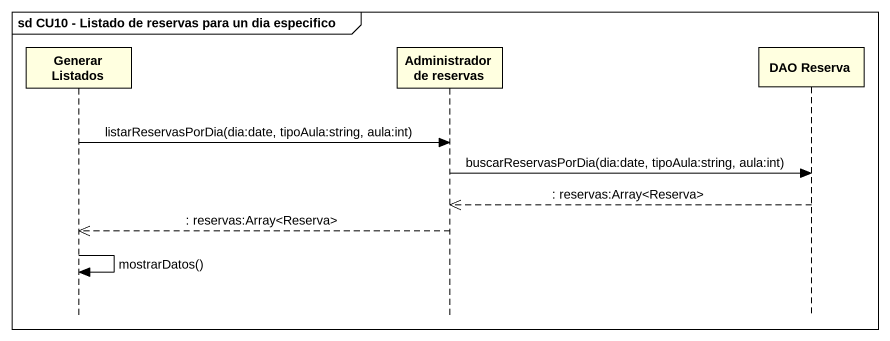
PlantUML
@startuml
mainframe sd CU10 - Listado de reservas para un dia especifico
hide footbox
participant "Generar Listados" as Generar_Listados #FFFFE0
participant "Administrador de reservas" as Administrador_de_reservas #FFFFE0
participant "DAO Reserva" as DAO_Reserva #FFFFE0

Generar_Listados -> Administrador_de_reservas : listarReservasPorDia(dia:date, tipoAula:string, aula:int)
Administrador_de_reservas -> DAO_Reserva : buscarReservasPorDia(dia:date, tipoAula:string, aula:int)
DAO_Reserva -->> Administrador_de_reservas : : reservas:Array<Reserva>
Administrador_de_reservas -->> Generar_Listados : : reservas:Array<Reserva>
Generar_Listados -> Generar_Listados : mostrarDatos()
@enduml
